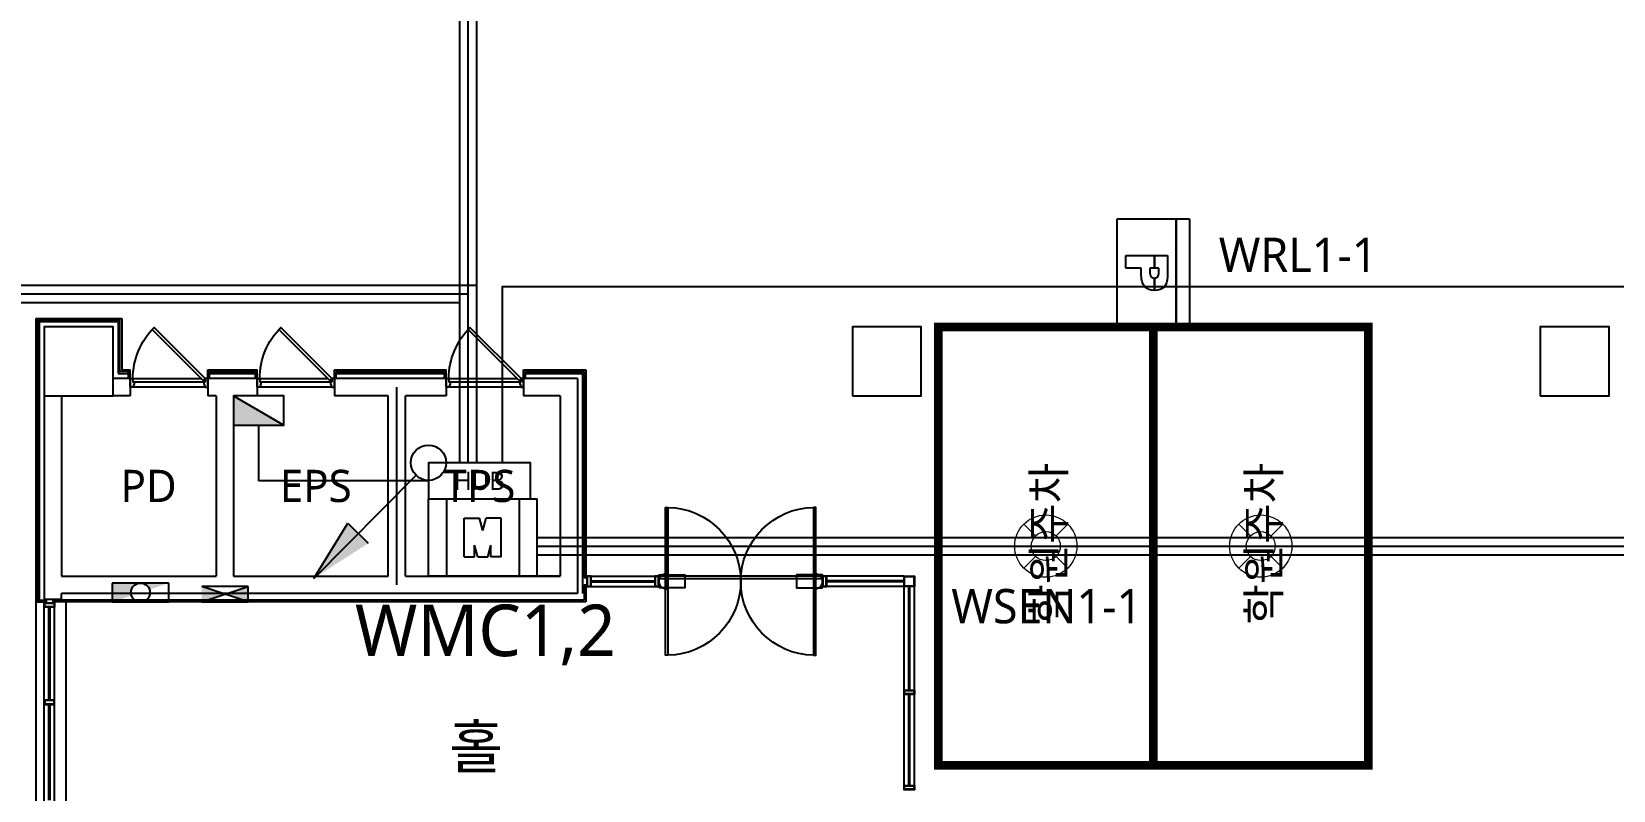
# Model space of a CAD drawing. Header units: millimetres. Extents: x -105683 to 94728, y -31127 to 151123.
# Drawn here: x -4073 to 14325, y 2802 to 11632 of the extents above; entities that cross this region are included whole.
import ezdxf
from ezdxf.enums import TextEntityAlignment as Align

# ---------------------------------------------------------------- set-up
doc = ezdxf.new("R2010")
doc.units = ezdxf.units.MM
doc.linetypes.add('AUDIT_D_080121100638-0', pattern=[0])
for name, color, linetype in [('DR LINE', 4, 'Continuous'), ('DR SYM', 6, 'Continuous'), ('e-plan', 9, 'Continuous'), ('E-TEXT', 6, 'Continuous'), ('레이스웨이', 3, 'Continuous'), ('만공차등', 6, 'Continuous'), ('유도배선', 6, 'Continuous')]:
    doc.layers.add(name, color=color, linetype=linetype)
doc.layers.add('초음파센서', color=1, linetype='AUDIT_D_080121100638-0', lineweight=13)
doc.styles.add('USUN', font='malgun_0.ttf')
doc.styles.add('xr_plan$0$USUN', font='malgun_0.ttf')
doc.styles.add('xr_plan$0$xr_plan$0$USUN', font='malgun_0.ttf')
doc.styles.add('Xref-지하1층$0$USUN', font='malgun_0.ttf')

# ---------------------------------------------------------------- blocks, each defined once
blk = doc.blocks.new('xr_plan$0$점자블럭 없는타입')
at = {"layer": 'e-plan'}
for p, q in [((104798.8721704508, -634194.2971708117), (104820.0853738885, -634215.5103742447)), ((104798.8721704536, -634215.5103742474), (104820.0853738866, -634194.2971708098)), ((106540.8884744558, -634194.2971708117), (106519.6752710181, -634215.5103742447)), ((106540.8884744539, -634215.5103742474), (106519.6752710209, -634194.2971708098))]:
    blk.add_line(p, q, dxfattribs=at)
at = {"layer": 'e-plan', "ltscale": 0.05}
for points in [[(104822.9154930559, -634296.4018948836), (104822.9446861163, -633344.6076383253), (104796.0240973808, -633344.6076383281), (104796.028424246, -634296.4018962126)], [(106516.8451518507, -634296.4018948836), (106516.8111450195, -633344.6073880664), (106543.7317337549, -633344.6073880692), (106543.7322206606, -634296.4018962126)]]:
    blk.add_lwpolyline(points, close=True, dxfattribs=at)
at = {"layer": 'e-plan'}
for points in [[(104719.8803087535, -634264.9037263732), (104669.8803087535, -634264.9037263732), (104669.8803087535, -634144.9037263732), (104719.8803087535, -634144.9037263732), (104719.8803087535, -634264.9037263732)], [(104719.8803087461, -634129.9037263732), (104719.880308761, -634279.9037263732), (105019.880308761, -634279.9037263425), (105019.8803087461, -634129.9037263425), (104719.8803087461, -634129.9037263732)], [(106619.8803087535, -634129.9037262801), (106619.8803087535, -634279.9037262801), (106319.8803087535, -634279.903726281), (106319.8803087535, -634129.903726281), (106619.8803087535, -634129.9037262801)], [(106669.8803087535, -634264.9037263658), (106619.8803087535, -634264.9037263658), (106619.8803087535, -634144.9037263658), (106669.8803087535, -634144.9037263658), (106669.8803087535, -634264.9037263658)]]:
    blk.add_lwpolyline(points, dxfattribs=at)
for points in [[(104714.8803087535, -634259.9037263732), (104674.8803087535, -634259.9037263732), (104674.8803087535, -634149.9037263732), (104714.8803087535, -634149.9037263732)], [(104822.9956312391, -634115.2799528822), (104795.995584795, -634115.279952885), (104795.9994451492, -635065.1990469792), (104822.9994915933, -635065.1990469764)], [(104815.4956312391, -634115.2799528831), (104803.495584795, -634115.2799528841), (104803.4993920778, -635065.1990469783), (104815.499438521, -635065.1990469773)], [(106516.7650136684, -634115.2799528822), (106543.7650601125, -634115.279952885), (106543.7614104271, -635065.1990502902), (106516.761363983, -635065.1990502874)], [(106524.2650136684, -634115.2799528831), (106536.2650601116, -634115.2799528841), (106536.2614634995, -635065.1990502892), (106524.2614170554, -635065.1990502883)], [(106664.8803087535, -634259.9037263658), (106624.8803087535, -634259.9037263658), (106624.8803087535, -634149.9037263658), (106664.8803087535, -634149.9037263658)]]:
    blk.add_lwpolyline(points, close=True, dxfattribs=at)
for centre in [(104809.4787721696, -634204.9037725286), (106530.281872737, -634204.9037725286)]:
    blk.add_circle(centre, 15, dxfattribs=at)
at = {"layer": 'e-plan', "ltscale": 0.05}
for centre, start, end in [((104809.4787998113, -634204.9037724485), 270.9004057388485, 89.10324431223599), ((106530.2818450962, -634204.9037724485), 90.89707628565837, 269.0996082917799)]:
    blk.add_arc(centre, 860.4015158524852, start, end, dxfattribs=at)
at = {"layer": 'e-plan', "ltscale": 0.1}
for centre, start, end in [((104811.7992934321, -634205.8412782637), 99.87451256389451, 260.1211767146736), ((106527.9613514754, -634205.8412782637), 279.8788232853264, 80.12548743610549)]:
    blk.add_arc(centre, 91.92358695254272, start, end, dxfattribs=at)
blk = doc.blocks.new('xr_plan$0$xr_plan$0$Dor_900_45')
at = {"layer": 'e-plan'}
for p, q in [((854.9999999999997, 10.00000000000085), (45.00000000000028, 10.00000000000085)), ((870.0000000000007, 50.00000000004405), (75.72970377071033, 50.0000000000441)), ((29.99999999999971, -50), (870.0000000000003, -50))]:
    blk.add_line(p, q, dxfattribs=at)
for points in [[(29.99999999999971, 50), (52.86485188533304, 27.13514811466666), (646.8345480820302, 621.1048443113667), (623.9696961966982, 643.9696961966988), (29.99999999999971, 50)], [(0, 50), (29.99999999999971, 50), (29.99999999999971, 10.00000000000085), (45.00000000000028, 10.00000000000085), (45.00000000000028, -9.999999999999432), (29.99999999999971, -50), (0, -50), (0, 50)], [(900, 50), (870.0000000000003, 50), (870.0000000000003, 10.00000000000085), (854.9999999999997, 10.00000000000085), (854.9999999999997, -9.999999999999432), (870.0000000000003, -50), (900, -50), (900, 50)]]:
    blk.add_lwpolyline(points, dxfattribs=at)
blk.add_arc((30.00000000011624, 50.00000000004405), 839.9999999998845, 0, 44.99999999971182, dxfattribs=at)
blk = doc.blocks.new('Xref-지하1층')
at = {"layer": 'e-plan', "linetype": 'Continuous'}
h = blk.add_hatch(color=256, dxfattribs=at)
edge = h.paths.add_edge_path()
edge.add_line((388.5661246633099, 17120.0000018031), (388.5661246633099, 16900.0000018031))
edge.add_line((388.5661246633099, 16900.0000018031), (614.2109618777467, 16975.21494754124))
edge.add_arc((718.5661246633099, 17010.0000018031), 110, 18.434948822920717, 198.4349488229226, ccw=False)
edge.add_line((822.921287448873, 17044.78505606501), (1048.56612466331, 17120.00000180316))
edge.add_line((1048.56612466331, 17120.0000018031), (388.5661246633099, 17120.0000018031))
for p, q in [((-499.9999999999709, 20199.99999997989), (500.0000000000291, 20199.99999997989)), ((599.9981302295055, 19500.00000000725), (400.0000000000291, 19499.99999999965)), ((599.9981302295637, 19500.00000000236), (599.9981302370143, 19300.00000000393)), ((2074.998136555048, 19500.00000006304), (1499.998130229505, 19500.0000000413)), ((1499.998130229564, 19500.00000003647), (1499.998130237014, 19300.0000000383)), ((2074.998136555107, 19500.00000006249), (2074.998136562557, 19300.00000006406)), ((4274.998136559065, 19500.00000014616), (2974.998136555048, 19500.00000009706)), ((2974.998136555107, 19500.0000000966), (2974.998136562557, 19300.00000009843)), ((3699.998130238178, 17100.00000201073), (3699.998130150285, 19399.99999995762)), ((4274.998136559065, 19500.00000014607), (4274.998136566515, 19300.00000014811)), ((5799.99813023748, 19500.00000020384), (5174.998136559065, 19500.00000018021)), ((5174.998136559065, 19500.00000018018), (5174.998136566515, 19300.00000018251)), ((5799.99813023748, 19500.00000020384), (5799.998130236781, 17000.00000045949)), ((-400.00000562481, 19300.00000000012), (-400.0000040912128, 16930.00000224262)), ((-200.0000054525153, 19300.00000000012), (-200.000003622059, 17200.00000214006)), ((599.9981302370143, 19300.00000000774), (400.0000000000291, 19300.00000000012)), ((1599.998130237014, 19300.00000004593), (1499.998130237014, 19300.00000004208)), ((1599.998130237014, 19300.0000000383), (1599.998130232823, 17200.00000211166)), ((2074.998136562557, 19300.00000006403), (1799.998130237014, 19300.00000005355)), ((1799.998130237072, 19300.00000004598), (1799.998130232823, 17200.00000205298)), ((3599.998130154127, 19300.00000012229), (2974.998136562557, 19300.00000009843)), ((3599.99813023422, 17200.00000102574), (3599.998130154127, 19300.00000007974)), ((4274.998136566515, 19300.00000014814), (3799.998130154127, 19300.00000012995)), ((3799.99813023422, 17200.00000096939), (3799.998130154127, 19300.00000008743)), ((5599.99813023748, 19300.00000019872), (5174.998136566515, 19300.00000018251)), ((5599.99813023748, 19300.00000004692), (5599.998130237014, 17200.00000004692)), ((-199.9999936762906, 17200.00000218255), (1599.998136556969, 17200.00000165217)), ((388.5661246633099, 17120.0000018031), (388.5661246633099, 16900.0000018031)), ((1048.56612466331, 17120.0000018031), (388.5661246633099, 17120.0000018031)), ((1048.56612466331, 16900.0000018031), (1048.56612466331, 17120.0000018031)), ((1799.998136556969, 17200.00000159116), (3599.99813023422, 17200.00000104209)), ((3799.99813023422, 17200.00000098106), (5599.99813656116, 17200.00000051153)), ((5599.998130237014, 17200.00000046904), (5199.998130237072, 17200.0000005844)), ((-200.0000035123376, 16930.00000218648), (-400.0000040912128, 16930.00000224262)), ((-200.0000035123376, 16930.00000218648), (-200.0000034477271, 17000.00000218648)), ((5799.99813656116, 17000.00000050198), (-200.0000034477271, 17000.00000218648)), ((1430.18955061867, 16900.00000156576), (1970.18955061867, 17080.00000156576)), ((1970.18955061867, 16900.00000156576), (1430.18955061867, 17080.00000156576)), ((1970.18955061867, 17080.00000156576), (1430.18955061867, 17080.00000156576)), ((1970.18955061867, 16900.00000156576), (1970.18955061867, 17080.00000156576)), ((5879.998126894148, 17099.99999913017), (5879.99812689409, 16920.00000056202)), ((5899.998126894148, 17099.99999913014), (5899.99812689409, 16900.00000055644)), ((5879.99812689409, 16920.00000056202), (-299.9999999677239, 16920.00000195994)), ((5899.99812689409, 16900.00000055644), (-299.9999999677239, 16900.00000195997)), ((388.5661246633099, 16900.0000018031), (1048.56612466331, 16900.0000018031)), ((1430.18955061867, 16900.00000156576), (1970.18955061867, 16900.00000156576))]:
    blk.add_line(p, q, dxfattribs=at)
at = {"layer": 'e-plan'}
for p, q in [((459.999999997759, 20160.00000000012), (460.0000000205182, 19559.99999999962)), ((500.0000000000291, 20199.99999997989), (500.0000000171422, 19599.99999999965)), ((460.0000000205182, 19559.99999999962), (579.9981302295637, 19559.99999999959)), ((500.0000000171422, 19599.99999999965), (599.9981302295637, 19599.99999999965)), ((599.9981302295637, 19500.00000003647), (599.9981302295637, 19599.99999999965)), ((1499.998130229564, 19500.0000000413), (1499.99813022578, 19600.00000003746)), ((1499.99813022578, 19600.00000003746), (2074.998136555107, 19600.00000003746)), ((1519.998130229564, 19500.00000004206), (1519.998130226537, 19580.00000003746)), ((1519.998130226537, 19580.00000003746), (2054.998136555107, 19580.00000003746)), ((1519.998130227352, 19559.99999999933), (2054.998136555107, 19559.99999999919)), ((2054.998136555107, 19500.0000000966), (2054.998136555107, 19580.00000003746)), ((2074.998136555107, 19500.0000000966), (2074.998136555107, 19600.00000003746)), ((2974.998136555107, 19500.0000000966), (2974.998136551323, 19600.00000009325)), ((2974.998136551323, 19600.00000009325), (4274.998136555281, 19600.00000009325)), ((2994.998136555107, 19500.00000009735), (2994.99813655208, 19580.00000009325)), ((2994.99813655208, 19580.00000009325), (4254.998136556038, 19580.00000009325)), ((2994.998136552837, 19559.99999999889), (4254.998136556795, 19559.99999999852)), ((4254.998136559065, 19500.00000014532), (4254.998136556038, 19580.00000009325)), ((4274.998136559065, 19500.00000014607), (4274.998136555281, 19600.00000009325)), ((5174.998136559065, 19500.00000018021), (5174.998136555281, 19600.00000017643)), ((5174.998136555281, 19600.00000017643), (5899.998130237422, 19600.00000017643)), ((5194.998136559065, 19500.00000018097), (5194.998136556038, 19580.00000017643)), ((5194.998136556038, 19580.00000017643), (5879.998130237422, 19580.00000017643)), ((5194.998136556795, 19559.99999999828), (5859.998130254302, 19559.99999999808)), ((5859.998130254302, 19559.99999999808), (5859.998129535612, 17000.00000048513)), ((5879.998130237422, 17179.99999913014), (5879.998130237422, 19580.00000017643)), ((5899.998130237422, 19600.00000017643), (5899.998130237422, 17179.99999913014)), ((5899.998130237422, 17179.99999913014), (5879.998130237422, 17179.99999913014)), ((5959.998125452868, 17199.99999913014), (6699.998124621197, 17199.99999913014)), ((5959.998125497106, 17145.99999913014), (6699.998124665435, 17145.99999913014)), ((5959.998125497106, 17133.99999913014), (6699.998124665435, 17133.99999913014)), ((8649.998128943873, 17199.99993394769), (6749.998128943873, 17199.99993394769)), ((8649.998128943873, 17169.99993394583), (6749.998128610925, 17169.99993394583)), ((9599.998128423089, 17199.99997848982), (8699.998127281986, 17199.99997694558)), ((9599.998128378851, 17145.99997848982), (8699.998127237748, 17145.99997694558)), ((9599.998128378851, 17133.99997848982), (8699.998127237748, 17133.99997694558)), ((5879.998126894148, 17099.99999913017), (5899.998126894148, 17099.99999913014)), ((5959.998126783263, 17079.99999913014), (6699.998125951592, 17079.99999913014)), ((9599.998127092695, 17079.99997848982), (8699.998125951592, 17079.99997694558)), ((9599.998126666906, 14764.99995690383), (9599.998126538208, 17079.99997848982)), ((9653.998126666906, 15874.9999556721), (9653.998126538208, 17079.99997848982)), ((9665.998126666906, 15874.99995553904), (9665.998126538208, 17079.99997848982)), ((9719.998126666906, 14764.99995557344), (9719.998126538208, 17079.99997848982)), ((-499.9999993584643, 16900.00000222243), (-499.9999986462935, 13400.00000002648)), ((-400.0000018091232, 13460.00000005585), (-400.0000018091232, 16840.00000225179)), ((-380.0000040952291, 16920.00000224262), (-380.0000040912128, 16900.00000224262)), ((-346.0000018091232, 15758.33333409205), (-346.0000018091232, 16840.00000165313)), ((-334.0000018091232, 15758.33333422511), (-334.0000018091232, 16840.00000152006)), ((-299.9999999677239, 16920.00000195994), (-299.9999999677239, 16900.00000195997)), ((-280.0000018091232, 13460.00000138624), (-280.0000018091232, 16840.0000009214)), ((-150.0000035399862, 16900.00000221416), (-150.0000004884496, 13400.00000035323)), ((9653.998126666906, 14764.99995561768), (9653.998126666906, 15824.9999556721)), ((9665.998126666906, 14764.99995561768), (9665.998126666906, 15824.99995553904)), ((-346.0000018091232, 14591.6666666934), (-346.0000018091232, 15708.33333409205)), ((-334.0000018091232, 14591.66666682647), (-334.0000018091232, 15708.33333422511))]:
    blk.add_line(p, q, dxfattribs=at)
at = {"layer": 'e-plan', "linetype": 'Continuous'}
for points in [[(-499.9999999999709, 20199.99999997989), (-499.9999993584643, 16900.00000222243), (-380.0000040912128, 16900.00000224262)], [(579.9981302295637, 19500.00000003647), (579.9981302295637, 19579.99999999965), (480.0000000177242, 19579.99999999965), (480.0000000000291, 20179.99999997989), (-479.9999999959546, 20179.99999997989), (-479.9999993625388, 16920.00000222647), (-380.0000040952291, 16920.00000224262)], [(459.999999997759, 20160.00000000012), (-459.9999999922293, 20160.00000000012), (-459.9999993625388, 16920.00000223052)]]:
    blk.add_lwpolyline(points, dxfattribs=at)
at = {"layer": 'e-plan'}
for points in [[(-399.9999999999709, 19300.00000000012), (400.0000000000291, 19300.00000000012), (400.0000000000291, 20100.00000000012), (-399.9999999999709, 20100.00000000012)], [(8999.998130233987, 19300.00000000012), (9799.998130233987, 19300.00000000012), (9799.998130233987, 20100.00000000012), (8999.998130233987, 20100.00000000012)], [(17000.00000000003, 19300.00000001211), (17800.00000000003, 19300.00000001211), (17800.00000000003, 20100.00000001211), (17000.00000000003, 20100.00000001211)], [(5959.998125452868, 17199.99999913014), (5909.998125452868, 17199.99999913014), (5909.998126783263, 17079.99999913014), (5959.998126783263, 17079.99999913014)], [(5954.998124177888, 17194.99999962933), (5914.998124177888, 17194.99999918602), (5914.998125396989, 17084.99999918602), (5954.998125396989, 17084.99999962933)], [(9599.998128423089, 17199.99997848982), (9719.998127868603, 17199.99997848982), (9719.998126538208, 17079.99997848982), (9599.998127092695, 17079.99997848982)], [(9604.99812969807, 17194.99997898901), (9714.998129143583, 17194.9999785457), (9714.998127924482, 17084.9999785457), (9604.998128478968, 17084.99997898901)], [(-400.0000018091232, 16840.00000226076), (-400.0000018091232, 16890.00000226076), (-280.0000018091232, 16890.00000093036), (-280.0000018091232, 16840.00000093036)], [(-395.0000023083121, 16845.00000353574), (-395.0000018650026, 16885.00000353574), (-285.0000018650026, 16885.00000231664), (-285.0000023083121, 16845.00000231664)], [(9719.998125908227, 15874.99995494037), (9719.998125908227, 15824.99995494037), (9599.998125908227, 15824.99995627077), (9599.998125908227, 15874.99995627077)], [(9714.998126407416, 15869.99995366539), (9714.998125964106, 15829.99995366539), (9604.998125964106, 15829.99995488449), (9604.998126407416, 15869.99995488449)], [(-400.0000018091232, 15758.33333349338), (-400.0000018091232, 15708.33333349338), (-280.0000018091232, 15708.33333482378), (-280.0000018091232, 15758.33333482378)], [(-395.0000023083121, 15753.3333322184), (-395.0000018650026, 15713.3333322184), (-285.0000018650026, 15713.33333343751), (-285.0000023083121, 15753.33333343751)], [(9719.998126666906, 14764.99995557344), (9719.998126666906, 14714.99995557344), (9599.998126666906, 14714.99995690383), (9599.998126666906, 14764.99995690383)], [(9714.998127166094, 14759.99995429846), (9714.998126722785, 14719.99995429846), (9604.998126722785, 14719.99995551756), (9604.998127166094, 14759.99995551756)]]:
    blk.add_lwpolyline(points, close=True, dxfattribs=at)
at = {"layer": 'e-plan', "const_width": 100}
for points in [[(12499.99813023399, 14999.99999999988), (9999.998130233987, 14999.99999999988), (9999.998130233987, 20099.99999999988), (12499.99813023399, 20099.99999999988)], [(14999.99813023399, 14999.99999999988), (12499.99813023399, 14999.99999999988), (12499.99813023399, 20099.99999999988), (14999.99813023399, 20099.99999999988)]]:
    blk.add_lwpolyline(points, close=True, dxfattribs=at)
at = {"layer": 'e-plan', "linetype": 'Continuous'}
blk.add_circle((718.5661246633099, 17010.0000018031), 110, dxfattribs=at)
blk.add_solid([(1970.18955061867, 16900.00000156576), (1970.18955061867, 17080.00000156576), (1430.18955061867, 17080.00000156576), (1430.18955061867, 16900.00000156576)], dxfattribs=at)
at = {"layer": 'e-plan', "linetype": 'Continuous', "xscale": -1}
for p in [(1499.998130229564, 19450.00000003647), (2974.998136555107, 19450.0000000966), (5174.998136559996, 19450.00000018018)]:
    blk.add_blockref('xr_plan$0$xr_plan$0$Dor_900_45', p, dxfattribs=at)
at = {"layer": 'e-plan', "ltscale": 5, "xscale": -1, "rotation": 179.9999993646721}
blk.add_blockref('xr_plan$0$점자블럭 없는타입', (-97969.8892137266, -617064.9025666043), dxfattribs=at)
at = {"layer": 'e-plan'}
for s, height, style, p in [('PD', 375, 'xr_plan$0$xr_plan$0$USUN', (813.3814201752248, 18250.00000104995)), ('EPS', 375, 'xr_plan$0$xr_plan$0$USUN', (2757.511928327993, 18250.00000104995)), ('TPS', 375, 'xr_plan$0$xr_plan$0$USUN', (4661.670102132222, 18250.00000104995)), ('홀', 500, 'USUN', (4623.170491964993, 15215.38732556766))]:
    blk.add_text(s, height=height, dxfattribs=dict(at, style=style)).set_placement(p, align=Align.MIDDLE_CENTER)
at = {"layer": 'e-plan', "ltscale": 3, "style": 'xr_plan$0$USUN'}
for p in [(11282.24920634765, 17577.14693361777), (13782.24920634765, 17577.14693361777)]:
    blk.add_text('학원주차', height=375, rotation=90, dxfattribs=at).set_placement(p, align=Align.MIDDLE_CENTER)
blk = doc.blocks.new('센서')
at = {"layer": '초음파센서'}
for p, q in [((-256.1917501480202, 255.872396394494), (-119.5570773269283, 119.4077249351831)), ((119.4048484532395, 119.5564764195151), (255.8695194955799, 256.1911495039822)), ((-255.8729968793341, -256.188874524436), (-119.4083258403116, -119.5542014399543)), ((119.5535999427084, -119.4054499556369), (256.1882727624034, -255.8701214149478))]:
    blk.add_line(p, q, dxfattribs=at)
for major_axis, ratio, start_param, end_param in [((-6.1103e-12, 362.0820671227044), 0.999999997505104, 2.801804347482335, 9.08498965466192), ((-0.3386371830511741, 168.9712919898011), 0.999999997519907, 2.862310370331366, 9.145495677510953)]:
    blk.add_ellipse((-0.001738692924845964, 0.001137489773100242), major_axis=major_axis, ratio=ratio, start_param=start_param, end_param=end_param, dxfattribs=at)
blk = doc.blocks.new('Module Controller')
at = {"layer": 'DR SYM'}
for p, q in [((0, 0), (0.0075334191205911, 199.8991859967645)), ((0.0075334191205911, 199.8991859967645), (280.8378794265736, 199.8886025983956)), ((46.76892340168706, 199.89742374263), (46.76138998311944, -0.0017622535815462)), ((234.076489445637, 199.890364851977), (234.0689560270694, -0.0088211437105201)), ((280.8529462647857, 0), (280.8604796839063, 199.8991859967645)), ((92.5530792353966, 50.16137539924239), (92.5530792353966, 149.7272271997062)), ((92.55307923324293, 149.7272271997062), (131.8099681485619, 149.7272271988913)), ((140.4189397146401, 118.3556822529354), (131.809968148038, 149.7272271991533)), ((140.4189397124864, 118.3556822529354), (149.0279112790886, 149.7272271991533)), ((188.2848001938837, 149.7272271997062), (149.0279112785647, 149.7272271988913)), ((188.28480019173, 50.16137539924239), (188.28480019173, 149.7272271997062)), ((92.5530792353966, 50.16137539924239), (119.2308933849272, 50.16137540031922)), ((119.2308933849272, 50.16137539924239), (119.2308933827735, 79.79991874634288)), ((127.4014344678144, 50.16137539924239), (119.2308933822496, 79.79991874715779)), ((127.4014344678144, 50.16137539924239), (153.4364449593122, 50.16137539924239)), ((153.4364449593122, 50.16137539924239), (161.6069860448769, 79.79991874715779)), ((161.6069860421994, 50.16137539924239), (161.6069860443531, 79.79991874634288)), ((188.28480019173, 50.16137539924239), (161.6069860421994, 50.16137540031922)), ((0, 0), (280.8303460069292, -0.0105833972920664)), ((280.8303460069292, -0.0105833972920664), (0, 0))]:
    blk.add_line(p, q, dxfattribs=at)
blk = doc.blocks.new('*U22')
at = {"layer": 'DR SYM', "color": 3}
for p, q in [((-96.65265815309247, -96.65265815425666), (-889.5272431200137, -896.7134429649448)), ((-889.5272431200137, -896.7134429649448), (-624.1870489106512, -469.4253021320327)), ((-624.1870489106512, -469.4253021320327), (-467.0359300415729, -624.7625729758292))]:
    blk.add_line(p, q, dxfattribs=at)
blk.add_circle((0, 0), 136.6875, dxfattribs=at)
blk.add_solid([(-889.5272431200137, -896.7134429649448), (-467.0359300415729, -624.7625729758292), (-624.1870489106512, -469.4253021320327)], dxfattribs=at)
blk = doc.blocks.new('만공차등')
at = {"layer": '만공차등', "color": 2}
for p, q in [((256.2185382738709, 772.8010282704608), (1281.100729055703, 772.8010280201212)), ((256.2185383155941, 85.86725710276512), (256.2185383155941, 772.8010282704608)), ((1281.100729055703, 772.8010280201212), (1281.100729055703, 85.86725685242563)), ((1281.100729139149, 646.829827308096), (256.2185382738709, 646.8298275569452)), ((256.2185383155941, 646.8298275569452), (1281.100729097426, 646.829827308096)), ((602.031856457889, 441.6744232246652), (723.9221712127327, 441.6744232246652)), ((602.031856457889, 436.4904232243076), (723.9221712127327, 436.4904232243076)), ((817.0652129247784, 441.6744232246652), (935.2874125763774, 441.6744232246652)), ((817.1001742288469, 436.4904232243076), (935.2049708619713, 436.4904232243076)), ((1281.100729183853, 85.86725685391573), (256.2185383155941, 85.86725710276512))]:
    blk.add_line(p, q, dxfattribs=at)
for points in [[(602.031856457889, 562.7124996656552), (602.031856457889, 562.7124996656552), (803.7536301061511, 562.7124996656552), (803.7536301061511, 562.7124996656552)], [(602.031856457889, 441.6744232246652), (602.031856457889, 509.1963368171826), (602.031856457889, 562.7124996656552), (602.031856457889, 562.7124996656552)], [(758.4800846263765, 482.8810407707466), (758.4800846263765, 482.8810407707466), (723.9221712127327, 482.8810407707466), (723.9221712127327, 482.8810407707466)], [(723.9221712127327, 482.8810407707466), (723.9221712127327, 482.8810407707466), (723.9221712127327, 462.6767240667716), (723.9221712127327, 441.6744232246652)], [(804.8251933142542, 470.0222822928799), (796.6098753944037, 478.5947879457847), (781.1615058347583, 482.8810407707466), (758.4800846263765, 482.8810407707466)], [(803.7536301061511, 562.7124996656552), (847.6877215787767, 562.7124996656552), (880.5936417147517, 552.2647584015502), (902.4713905140757, 531.3692758718505)], [(817.0652129247784, 441.6744232246652), (816.4464652046561, 452.7038494760168), (812.3664586707947, 462.1531358310952), (804.8251933142542, 470.0222822928799)], [(602.031856457889, 169.9845844337716), (602.031856457889, 169.9845844337716), (602.031856457889, 321.6594377497211), (602.031856457889, 436.4904232243076)], [(723.9221712127327, 436.4904232243076), (723.9221712127327, 415.4870259771124), (723.9221712127327, 395.2807486290112), (723.9221712127327, 395.2807486290112)], [(723.9221712127327, 395.2807486290112), (723.9221712127327, 395.2807486290112), (753.6580501928923, 395.2807486290112), (753.6580501928923, 395.2807486290112)], [(790.3590900227427, 315.7171805361286), (790.3590900227427, 315.7171805361286), (723.9221712127327, 315.7171805361286), (723.9221712127327, 315.7171805361286)], [(723.9221712127327, 315.7171805361286), (723.9221712127327, 315.7171805361286), (723.9221712127327, 169.9845844337716), (723.9221712127327, 169.9845844337716)], [(753.6580501928923, 395.2807486290112), (777.0538468733431, 395.2807486290112), (793.4844827100633, 399.3437591219321), (802.9499577000737, 407.4697801047936)], [(899.5245917007327, 349.2035307446495), (875.6823103532195, 326.8792972723022), (839.2938097938893, 315.7171805361286), (790.3590900227427, 315.7171805361286)], [(802.9499577000737, 407.4697801047936), (811.8650966987013, 415.1233428293838), (816.5818355426192, 424.796890536882), (817.1001742288469, 436.4904232243076)], [(935.2049708619713, 436.4904232243076), (934.1114401951432, 399.5476529339328), (922.2179804757236, 370.4520221063867), (899.5245917007327, 349.2035307446495)], [(723.9221712127327, 169.9845844337716), (723.9221712127327, 169.9845844337716), (602.031856457889, 169.9845844337716), (602.031856457889, 169.9845844337716)]]:
    blk.add_open_spline(points, degree=3, dxfattribs=at)
blk.add_open_spline([(902.4713905140757, 531.3692758718505), (924.3491393193602, 510.4737933421508), (935.2880137220025, 480.7379143590106), (935.2880137220025, 442.1616389194503), (935.2880137220025, 441.9990880915897), (935.2878133371472, 441.8366828614843), (935.2874125763774, 441.6744232246652)], degree=3, knots=[0.498977130304911, 0.498977130304911, 0.498977130304911, 0.498977130304911, 0.997954260609822, 0.997954260609822, 0.997954260609822, 1, 1, 1, 1], dxfattribs=at)

msp = doc.modelspace()

# ---------------------------------------------------------------- hatches: boundary and pattern name
at = {"layer": 'DR SYM'}
h = msp.add_hatch(color=256, dxfattribs=at)
h.dxf.hatch_style = 1
h.paths.add_polyline_path([(-1725.001869763189, 7394.999999997883), (-1725.001869763189, 7051.789737002786), (-1141.119835042802, 7051.789737002786)])

# ---------------------------------------------------------------- linework, layer by layer
msp.add_line((-1725.001869763131, 7394.999999997883), (-1141.119835042744, 7051.789737002786), dxfattribs=at)
for points in [[(-1725.001869763131, 7051.789737002786), (-1141.119835042744, 7051.789737002786), (-1141.119835042744, 7394.999999997883), (-1725.001869763131, 7394.999999997883)], [(543.1637545666817, 6194.547823206871), (1728.063555696332, 6194.547823206871), (1728.063555696332, 6614.813256790629), (543.1637545666817, 6614.813256790629)]]:
    msp.add_lwpolyline(points, close=True, dxfattribs=at)
at = {"layer": '레이스웨이'}
for points in [[(906.1590814960057, 6614.813256790629), (906.1590814961237, 49944.9999999553)], [(1106.159081496006, 6614.813256790629), (1106.159081496124, 49944.9999999553)], [(1106.159081496007, 7215.051468142538), (1106.159081496036, 8675.795165049374), (-5324.999999999476, 8675.795165049378), (-5324.999999999447, -21055.00000004656), (24374.99999999983, -21055.00000004657)], [(906.1590814960073, 7215.051468142538), (906.1590814960364, 8475.795165049374), (-5124.999999999476, 8475.795165049378), (-5124.999999999447, -20855.00000004657), (24374.99999999983, -20855.00000004657)], [(1806.985070917356, 5744.999999938671), (26924.99999999101, 5744.999999995482), (26924.99999999101, -10705.00000000934), (-3125.000000000175, -10705.00000000934)], [(1806.977533698947, 5544.999999938692), (26724.99999999101, 5544.999999995031), (26724.99999999101, -10505.00000000934), (-3125.000000000175, -10505.00000000934)]]:
    msp.add_lwpolyline(points, dxfattribs=at)
at = {"layer": '만공차등', "color": 4, "linetype": 'Continuous', "ltscale": 2}
msp.add_lwpolyline([(8973.532062695303, 8194.999999953434), (8973.532062696206, 5645.000001864217)], dxfattribs=at)
at = {"layer": '유도배선'}
for p, q in [((-1433.060852402938, 7051.789737002786), (-1433.060852402938, 6404.68053999875)), ((543.1637545666817, 6404.68053999875), (-1433.060852402937, 6404.68053999875))]:
    msp.add_line(p, q, dxfattribs=at)
for points in [[(1006.159081496006, 6614.813256790629), (1006.159081496124, 49944.9999999553)], [(1404.510608568235, 6614.813256790629), (1404.510608568235, 8666.220018974269), (66916.89980673257, 8666.220018974273), (66916.89980673257, 2090.584281636693), (68929.80901319918, 2090.584281636693)], [(1006.159081496007, 7215.051468142538), (1006.159081496036, 8575.795165049374), (-5224.999999999476, 8575.795165049378), (-5224.999999999447, -20955.00000004657), (24374.99999999983, -20955.00000004657)], [(1806.981302308149, 5644.999999938691), (26824.99999999101, 5644.999999995256), (26824.99999999101, -10605.00000000934), (-3125.000000000175, -10605.00000000934)]]:
    msp.add_lwpolyline(points, dxfattribs=at)

# ---------------------------------------------------------------- block references
at = {"layer": 'DR LINE', "xscale": 1.5, "yscale": 1.5, "zscale": 1.5}
msp.add_blockref('*U22', (543.1637545666817, 6614.813256790629), dxfattribs=at)
at = {"layer": 'DR SYM', "xscale": 4.5, "yscale": 4.5, "zscale": 4.5}
msp.add_blockref('Module Controller', (543.1298548818377, 5295.02381334352), dxfattribs=at)
at = {"layer": 'e-plan'}
msp.add_blockref('Xref-지하1층', (-3525.000000000233, -11905.00000004668), dxfattribs=at)
at = {"layer": '만공차등', "xscale": 1.226069819647817, "yscale": 1.226069819647817, "zscale": 1.226069819647817, "rotation": 270}
msp.add_blockref('만공차등', (8447.138428109814, 9765.718939777522), dxfattribs=at)
at = {"layer": '초음파센서'}
for p in [(7723.533801383834, 5644.998862503067), (10223.53380138383, 5644.998862503067)]:
    msp.add_blockref('센서', p, dxfattribs=at)

# ---------------------------------------------------------------- texts
at = {"layer": 'DR SYM', "style": 'Xref-지하1층$0$USUN'}
msp.add_text('HUB', height=213.9533760156249, dxfattribs=at).set_placement((1135.613655131478, 6404.68053999875), align=Align.MIDDLE_CENTER)
at = {"layer": 'E-TEXT', "style": 'Xref-지하1층$0$USUN'}
for s, height, p in [('WRL1-1', 400, (10658.02843309232, 9033.876201947685)), ('WSEN1-1', 400, (7733.979820322624, 4946.25888482132)), ('WMC1,2', 600, (1204.324800246475, 4664.306605827762))]:
    msp.add_text(s, height=height, dxfattribs=at).set_placement(p, align=Align.MIDDLE_CENTER)

doc.saveas('drawing.dxf')
